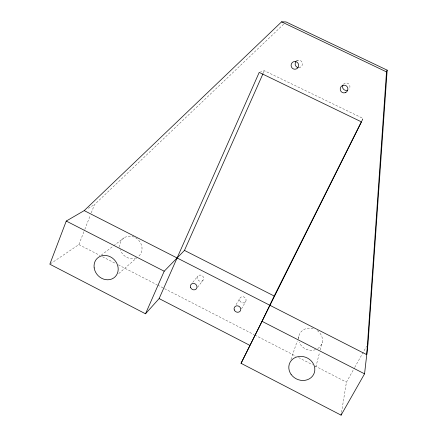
<?xml version="1.0" encoding="UTF-8"?>
<svg xmlns="http://www.w3.org/2000/svg" width="437" height="437" viewBox="0 0 437 437"><rect width="100%" height="100%" fill="white"/><g stroke="black" fill="none" stroke-linecap="round" stroke-linejoin="round"><path stroke-width="0.33" stroke-dasharray="2.19 1.64" d="M341.516 412.457L346.443 382.162L354.407 367.97M315.804 367.064L319.545 352.626M320.228 350.004L322.266 342.127M290.949 359.558L297.253 340.969M298.127 338.402L298.777 336.479M50.392 263.839L78.857 244.594L84.565 230.009M84.811 229.37L90.268 215.425M91.262 212.885L94.485 204.642L284.045 23.822M362 120.738L363.027 118.422L264.341 70.712L260.496 71.985M263.227 73.208L264.341 70.712M361.803 120.863L363.027 118.422M354.735 367.38L366.676 346.099M241.497 308.883L245.812 301.35M236.067 304.605L239.858 298.302M197.551 287.284L203.003 280.363A3.327 3.026 39 0 0 200.949 275.124A3.327 3.026 39 0 0 197.502 279.068A3.327 3.026 39 0 0 203.003 280.363M192.799 282.302L197.961 276.02M118.76 273.551L136.726 257.885M101.226 255.203L113.139 246.135M113.68 245.725L123.971 237.892M88.208 208.291L94.485 204.642M298.913 67.877L300.017 67.418A3.742 3.649 -88 0 0 302.027 62.174A3.742 3.649 -88 0 0 296.696 60.83M296.412 60.759L297.542 60.382M78.857 244.594L100.095 255.508M102.52 256.759L115.871 263.62M118.296 264.866L157.129 284.831M157.735 285.142L254.214 334.747M254.82 335.059L296.084 356.27M298.509 357.515L312.466 364.693M314.891 365.938L346.443 382.162M343.433 84.292A3.753 3.704 -55.6 0 1 348.682 83.871A3.753 3.704 -55.6 0 1 349.037 89.143M317.278 330.563A12.121 10.941 23.4 0 1 317.765 348.595M315.634 349.649A12.121 10.941 23.4 0 1 299.29 342.226M298.629 339.358A12.121 10.941 23.4 0 1 314.487 329.05M136.295 257.792A11.794 10.57 47.4 0 1 120.262 249.582M119.804 247.249A11.794 10.57 47.4 0 1 135.055 237.488A11.794 10.57 47.4 0 1 138.201 256.666M239.787 300.683A3.349 3.048 32.9 0 0 245.365 302.005A3.349 3.048 32.9 0 0 243.36 296.772A3.349 3.048 32.9 0 0 239.787 300.683"/><path stroke-width="0.66" d="M387.166 70.149L386.505 71.886L366.752 354.675L84.215 210.612L66.26 221.051L49.834 264.216L145.505 313.799L159.128 298.58L259.212 72.411L361.486 121.901L241.049 363.311L341.079 415.15L364.551 373.837L368.003 343.733L387.166 70.149L286.022 21.937L281.586 21.85L84.215 210.612M341.079 415.15L341.297 413.806M145.505 313.799L164.197 271.219L184.463 250.406L262.954 73.837M241.049 363.311L262.053 321.337L274.201 296.024L361.497 121.47M281.586 21.85L386.505 71.886M184.463 250.406L274.201 296.024M66.26 221.051L164.197 271.219M262.053 321.337L364.551 373.837M159.128 298.58L249.735 345.306M298.132 67.582A3.742 3.649 -88 0 1 295.991 61.491M347.437 90.235A3.753 3.704 -55.6 0 1 342.898 85.111M297.761 67.861A3.878 3.78 -90 0 0 295.532 61.541A3.878 3.78 -90 0 0 291.31 66.686A3.878 3.78 -90 0 0 297.761 67.861M345.317 92.682A3.884 3.84 -56.5 0 0 346.601 86.089A3.884 3.84 -56.5 0 0 340.281 88.329A3.884 3.84 -56.5 0 0 345.317 92.682M234.276 309.92A3.463 3.135 33 0 0 240.039 311.297A3.463 3.135 33 0 0 237.957 305.9A3.463 3.135 33 0 0 234.276 309.92M190.614 287.541A3.436 3.108 39 0 0 196.295 288.884A3.436 3.108 39 0 0 194.165 283.487A3.436 3.108 39 0 0 190.614 287.541M291.08 374.362A13.252 11.794 24.1 0 0 313.558 374.558A13.252 11.794 24.1 0 0 300.814 356.384A13.252 11.794 24.1 0 0 291.08 374.362M94.174 267.881A12.864 11.357 47 0 0 113.625 278.025A12.864 11.357 47 0 0 110.566 256.923A12.864 11.357 47 0 0 94.174 267.881"/></g></svg>
